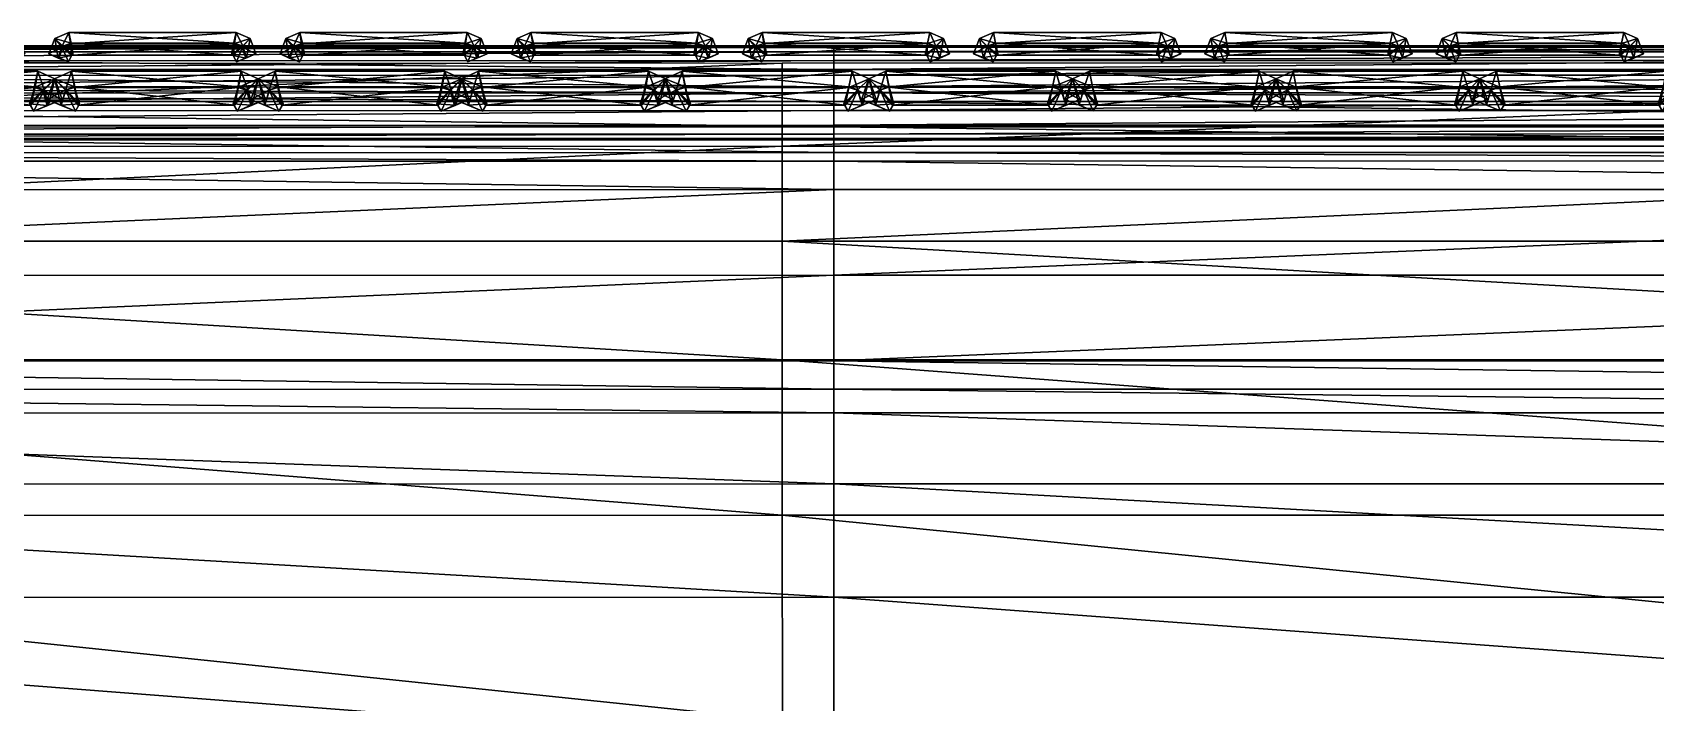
# Model space of a CAD drawing. Header units: centimetres. Extents: x -29.3 to 29.3, y -28.9 to 28.9.
# Drawn here: x -8.76 to -5.881, y 27.666 to 28.855 of the extents above; entities that cross this region are included whole.
import ezdxf

# ---------------------------------------------------------------- set-up
doc = ezdxf.new("R2010")
doc.units = ezdxf.units.CM
doc.layers.get('0').update_dxf_attribs({"true_color": 0xb1581b})

msp = doc.modelspace()

# ---------------------------------------------------------------- meshes
at = {"color": 164, "true_color": 0x1c1cb1}
mesh = msp.add_polyface(dxfattribs=at)
corners = [(-8.7077, 28.8292, 17.7646), (-8.7144, 28.8089, 17.7621), (-8.6964, 28.8023, 17.7445), (-8.6906, 28.8136, 17.745), (-8.7206, 28.8438, 17.7446), (-8.7309, 28.8165, 17.7435), (-8.7061, 28.8303, 17.7249), (-8.7129, 28.8099, 17.7258), (-8.6928, 28.8346, 17.7654), (-8.6958, 28.8545, 17.7458), (-8.6912, 28.8357, 17.7255), (-8.6877, 28.8141, 17.7451), (-9.1064, 28.8023, 17.7287), (-9.1006, 28.8135, 17.7292), (-9.1177, 28.8292, 17.7489), (-9.1028, 28.8346, 17.7497), (-9.0977, 28.8141, 17.7294), (-9.1058, 28.8544, 17.7301), (-9.1161, 28.8302, 17.7092), (-9.1012, 28.8356, 17.7098), (-8.8134, 28.8346, 17.7608), (-8.8168, 28.8141, 17.7402), (-8.8088, 28.8544, 17.7415), (-8.8118, 28.8357, 17.7209), (-8.7985, 28.8292, 17.7611), (-8.8139, 28.8136, 17.7402), (-8.784, 28.8438, 17.7422), (-8.7969, 28.8302, 17.7214), (-8.7916, 28.8089, 17.7592), (-8.8081, 28.8023, 17.7402), (-8.7737, 28.8165, 17.7419), (-8.7901, 28.8098, 17.7229)]
mesh.append_faces([[corners[k] for k in face] for face in [(30, 28, 29), (31, 30, 29)]], dxfattribs={"color": 164})
mesh.append_faces([[corners[k] for k in face] for face in [(0, 1, 2), (2, 3, 0), (4, 5, 1), (1, 0, 4), (6, 7, 5), (5, 4, 6), (3, 2, 7), (7, 6, 3), (8, 0, 3), (9, 4, 0), (0, 8, 9), (10, 6, 4), (4, 9, 10), (6, 10, 11), (5, 7, 2), (2, 1, 5), (12, 13, 14), (15, 14, 13), (13, 16, 15), (14, 15, 17), (16, 13, 18), (18, 19, 16), (20, 15, 16), (16, 21, 20), (22, 17, 15), (15, 20, 22), (23, 19, 17), (17, 22, 23), (21, 16, 19), (19, 23, 21), (24, 20, 21), (21, 25, 24), (26, 22, 20), (20, 24, 26), (27, 23, 22), (22, 26, 27), (25, 21, 23), (23, 27, 25), (28, 24, 25), (25, 29, 28), (30, 26, 24), (24, 28, 30), (31, 27, 26), (26, 30, 31), (29, 25, 27), (27, 31, 29)]], dxfattribs={"vtx2": -1, "color": 164})
mesh = msp.add_polyface(dxfattribs=at)
corners = [(-8.2976, 28.8293, 17.7803), (-8.3044, 28.809, 17.7779), (-8.2864, 28.8024, 17.7602), (-8.2806, 28.8136, 17.7607), (-8.3105, 28.8438, 17.7603), (-8.3208, 28.8165, 17.7592), (-8.296, 28.8303, 17.7407), (-8.3029, 28.8099, 17.7416), (-8.2827, 28.8347, 17.7811), (-8.2777, 28.8142, 17.7608), (-8.2858, 28.8545, 17.7615), (-8.2811, 28.8357, 17.7413), (-7.9887, 28.8545, 17.7729), (-7.9917, 28.8357, 17.7524), (-7.9968, 28.8142, 17.7716), (-8.6906, 28.8136, 17.745), (-8.6877, 28.8141, 17.7451), (-8.6928, 28.8346, 17.7654), (-8.7061, 28.8303, 17.7249), (-8.4034, 28.8347, 17.7765), (-8.4068, 28.8142, 17.7559), (-8.3988, 28.8545, 17.7572), (-8.6958, 28.8545, 17.7458), (-8.4018, 28.8357, 17.7366), (-8.6912, 28.8357, 17.7255), (-8.3885, 28.8293, 17.7769), (-8.4039, 28.8136, 17.756), (-8.374, 28.8438, 17.7579), (-8.3869, 28.8303, 17.7372), (-8.3816, 28.809, 17.7749), (-8.398, 28.8024, 17.7559), (-8.3637, 28.8165, 17.7576), (-8.3801, 28.8099, 17.7386)]
mesh.append_faces([[corners[k] for k in face] for face in [(31, 29, 30), (32, 31, 30)]], dxfattribs={"color": 164})
mesh.append_faces([[corners[k] for k in face] for face in [(0, 1, 2), (2, 3, 0), (4, 5, 1), (1, 0, 4), (6, 7, 5), (5, 4, 6), (3, 2, 7), (7, 6, 3), (8, 0, 3), (3, 9, 8), (10, 4, 0), (0, 8, 10), (11, 6, 4), (4, 10, 11), (9, 3, 6), (6, 11, 9), (12, 10, 8), (13, 11, 10), (14, 9, 11), (5, 7, 2), (2, 1, 5), (15, 16, 17), (16, 15, 18), (19, 17, 16), (16, 20, 19), (21, 22, 17), (17, 19, 21), (23, 24, 22), (22, 21, 23), (20, 16, 24), (24, 23, 20), (25, 19, 20), (20, 26, 25), (27, 21, 19), (19, 25, 27), (28, 23, 21), (21, 27, 28), (26, 20, 23), (23, 28, 26), (29, 25, 26), (26, 30, 29), (31, 27, 25), (25, 29, 31), (32, 28, 27), (27, 31, 32), (30, 26, 28), (28, 32, 30)]], dxfattribs={"vtx2": -1, "color": 164})
mesh = msp.add_polyface(dxfattribs=at)
corners = [(-7.8876, 28.8293, 17.7961), (-7.8943, 28.809, 17.7936), (-7.8764, 28.8024, 17.7759), (-7.8705, 28.8136, 17.7765), (-7.9005, 28.8438, 17.7761), (-7.9108, 28.8166, 17.775), (-7.886, 28.8303, 17.7564), (-7.8929, 28.8099, 17.7573), (-7.8727, 28.8347, 17.7969), (-7.8677, 28.8142, 17.7766), (-7.8758, 28.8545, 17.7773), (-7.8711, 28.8358, 17.757), (-7.5833, 28.8348, 17.808), (-7.5867, 28.8143, 17.7874), (-7.5787, 28.8546, 17.7887), (-7.5817, 28.8358, 17.7681), (-7.9933, 28.8347, 17.7923), (-8.2827, 28.8347, 17.7811), (-8.2777, 28.8142, 17.7608), (-7.9968, 28.8142, 17.7716), (-7.9887, 28.8545, 17.7729), (-8.2858, 28.8545, 17.7615), (-7.9917, 28.8357, 17.7524), (-8.2811, 28.8357, 17.7413), (-7.9784, 28.8293, 17.7926), (-7.9939, 28.8136, 17.7717), (-7.964, 28.8438, 17.7736), (-7.9768, 28.8303, 17.7529), (-7.9715, 28.809, 17.7906), (-7.988, 28.8024, 17.7717), (-7.9536, 28.8166, 17.7733), (-7.9701, 28.8099, 17.7544)]
mesh.append_faces([[corners[k] for k in face] for face in [(30, 28, 29), (31, 30, 29)]], dxfattribs={"color": 164})
mesh.append_faces([[corners[k] for k in face] for face in [(0, 1, 2), (2, 3, 0), (4, 5, 1), (1, 0, 4), (6, 7, 5), (5, 4, 6), (3, 2, 7), (7, 6, 3), (8, 0, 3), (3, 9, 8), (10, 4, 0), (0, 8, 10), (11, 6, 4), (4, 10, 11), (9, 3, 6), (6, 11, 9), (12, 8, 9), (9, 13, 12), (14, 10, 8), (8, 12, 14), (15, 11, 10), (10, 14, 15), (13, 9, 11), (11, 15, 13), (5, 7, 2), (2, 1, 5), (16, 17, 18), (18, 19, 16), (17, 16, 20), (21, 20, 22), (23, 22, 19), (24, 16, 19), (19, 25, 24), (26, 20, 16), (16, 24, 26), (27, 22, 20), (20, 26, 27), (25, 19, 22), (22, 27, 25), (28, 24, 25), (25, 29, 28), (30, 26, 24), (24, 28, 30), (31, 27, 26), (26, 30, 31), (29, 25, 27), (27, 31, 29)]], dxfattribs={"vtx2": -1, "color": 164})
mesh = msp.add_polyface(dxfattribs=at)
corners = [(-7.4776, 28.8294, 17.8118), (-7.4843, 28.809, 17.8093), (-7.4663, 28.8025, 17.7917), (-7.4605, 28.8137, 17.7922), (-7.4905, 28.8439, 17.7918), (-7.5008, 28.8166, 17.7907), (-7.476, 28.8304, 17.7721), (-7.4828, 28.81, 17.7731), (-7.4625, 28.8348, 17.8126), (-7.4576, 28.8143, 17.7924), (-7.4657, 28.8546, 17.7931), (-7.4613, 28.8358, 17.7727), (-7.1723, 28.8348, 17.8139), (-7.1765, 28.8143, 17.7934), (-7.1685, 28.8546, 17.7944), (-7.1723, 28.8358, 17.774), (-7.1574, 28.8294, 17.8136), (-7.1737, 28.8137, 17.7934), (-7.1574, 28.8304, 17.7739), (-7.1678, 28.8025, 17.7931), (-7.5684, 28.8293, 17.8083), (-7.5833, 28.8348, 17.808), (-7.5867, 28.8143, 17.7874), (-7.5839, 28.8137, 17.7875), (-7.5539, 28.8439, 17.7894), (-7.5787, 28.8546, 17.7887), (-7.5668, 28.8304, 17.7686), (-7.5817, 28.8358, 17.7681), (-7.5615, 28.809, 17.8064), (-7.578, 28.8025, 17.7874), (-7.5436, 28.8166, 17.7891), (-7.5601, 28.81, 17.7701)]
mesh.append_faces([[corners[k] for k in face] for face in [(30, 28, 29), (31, 30, 29)]], dxfattribs={"color": 164})
mesh.append_faces([[corners[k] for k in face] for face in [(0, 1, 2), (2, 3, 0), (4, 5, 1), (1, 0, 4), (6, 7, 5), (5, 4, 6), (3, 2, 7), (7, 6, 3), (8, 0, 3), (3, 9, 8), (10, 4, 0), (0, 8, 10), (11, 6, 4), (4, 10, 11), (9, 3, 6), (6, 11, 9), (12, 8, 9), (9, 13, 12), (14, 10, 8), (8, 12, 14), (15, 11, 10), (10, 14, 15), (13, 9, 11), (11, 15, 13), (16, 12, 13), (13, 17, 16), (17, 13, 15), (15, 18, 17), (19, 17, 18), (5, 7, 2), (2, 1, 5), (20, 21, 22), (22, 23, 20), (24, 25, 21), (21, 20, 24), (26, 27, 25), (25, 24, 26), (23, 22, 27), (27, 26, 23), (28, 20, 23), (23, 29, 28), (30, 24, 20), (20, 28, 30), (31, 26, 24), (24, 30, 31), (29, 23, 26), (26, 31, 29)]], dxfattribs={"vtx2": -1, "color": 164})
mesh = msp.add_polyface(dxfattribs=at)
corners = [(-7.0665, 28.8294, 17.8137), (-7.0733, 28.809, 17.8115), (-7.0561, 28.8025, 17.7931), (-7.0502, 28.8137, 17.7934), (-7.0802, 28.8439, 17.7942), (-7.0905, 28.8166, 17.7935), (-7.0665, 28.8304, 17.7739), (-7.0733, 28.81, 17.7751), (-7.0516, 28.8348, 17.8139), (-7.0473, 28.8143, 17.7934), (-7.0554, 28.8546, 17.7944), (-7.0516, 28.8358, 17.774), (-6.762, 28.8348, 17.8139), (-6.7662, 28.8143, 17.7934), (-6.7581, 28.8546, 17.7944), (-6.762, 28.8358, 17.774), (-6.747, 28.8294, 17.8137), (-6.7633, 28.8137, 17.7934), (-6.7334, 28.8439, 17.7942), (-6.747, 28.8304, 17.774), (-6.7402, 28.809, 17.8115), (-6.7575, 28.8025, 17.7931), (-7.1437, 28.8439, 17.7941), (-7.1685, 28.8546, 17.7944), (-7.1723, 28.8348, 17.8139), (-7.1574, 28.8294, 17.8136), (-7.1574, 28.8304, 17.7739), (-7.1723, 28.8358, 17.774), (-7.1506, 28.809, 17.8114), (-7.1737, 28.8137, 17.7934), (-7.1678, 28.8025, 17.7931), (-7.1334, 28.8166, 17.7935), (-7.1506, 28.81, 17.7751)]
mesh.append_faces([[corners[k] for k in face] for face in [(31, 28, 30), (32, 31, 30)]], dxfattribs={"color": 164})
mesh.append_faces([[corners[k] for k in face] for face in [(0, 1, 2), (2, 3, 0), (4, 5, 1), (1, 0, 4), (6, 7, 5), (5, 4, 6), (3, 2, 7), (7, 6, 3), (8, 0, 3), (3, 9, 8), (10, 4, 0), (0, 8, 10), (11, 6, 4), (4, 10, 11), (9, 3, 6), (6, 11, 9), (12, 8, 9), (9, 13, 12), (14, 10, 8), (8, 12, 14), (15, 11, 10), (10, 14, 15), (13, 9, 11), (11, 15, 13), (16, 12, 13), (13, 17, 16), (18, 14, 12), (19, 15, 14), (17, 13, 15), (15, 19, 17), (20, 16, 17), (17, 21, 20), (21, 17, 19), (5, 7, 2), (2, 1, 5), (22, 23, 24), (24, 25, 22), (26, 27, 23), (23, 22, 26), (28, 25, 29), (29, 30, 28), (31, 22, 25), (25, 28, 31), (32, 26, 22), (22, 31, 32), (26, 32, 30)]], dxfattribs={"vtx2": -1, "color": 164})
mesh = msp.add_polyface(dxfattribs=at)
corners = [(-6.6562, 28.8294, 17.8137), (-6.663, 28.8091, 17.8115), (-6.6457, 28.8024, 17.7931), (-6.6399, 28.8137, 17.7934), (-6.6698, 28.8439, 17.7942), (-6.6802, 28.8166, 17.7935), (-6.6562, 28.8304, 17.774), (-6.663, 28.81, 17.7752), (-6.6412, 28.8348, 17.8139), (-6.637, 28.8143, 17.7934), (-6.6451, 28.8546, 17.7945), (-6.6412, 28.8358, 17.774), (-6.3516, 28.8348, 17.814), (-6.3559, 28.8143, 17.7935), (-6.3478, 28.8546, 17.7945), (-6.3516, 28.8358, 17.774), (-6.3367, 28.8294, 17.8137), (-6.353, 28.8137, 17.7935), (-6.323, 28.8439, 17.7942), (-6.3367, 28.8304, 17.774), (-6.3299, 28.8091, 17.8115), (-6.3471, 28.8025, 17.7932), (-6.3299, 28.81, 17.7752), (-6.3127, 28.8166, 17.7935), (-6.762, 28.8348, 17.8139), (-6.747, 28.8294, 17.8137), (-6.7334, 28.8439, 17.7942), (-6.7581, 28.8546, 17.7944), (-6.747, 28.8304, 17.774), (-6.723, 28.8166, 17.7935), (-6.7402, 28.809, 17.8115), (-6.7402, 28.81, 17.7752), (-6.7575, 28.8025, 17.7931)]
mesh.append_faces([[corners[k] for k in face] for face in [(23, 20, 21), (22, 23, 21), (29, 30, 32), (31, 29, 32)]], dxfattribs={"color": 164})
mesh.append_faces([[corners[k] for k in face] for face in [(0, 1, 2), (2, 3, 0), (4, 5, 1), (1, 0, 4), (6, 7, 5), (5, 4, 6), (3, 2, 7), (7, 6, 3), (8, 0, 3), (3, 9, 8), (10, 4, 0), (0, 8, 10), (11, 6, 4), (4, 10, 11), (9, 3, 6), (6, 11, 9), (12, 8, 9), (9, 13, 12), (14, 10, 8), (8, 12, 14), (15, 11, 10), (10, 14, 15), (13, 9, 11), (11, 15, 13), (16, 12, 13), (13, 17, 16), (18, 14, 12), (12, 16, 18), (19, 15, 14), (14, 18, 19), (17, 13, 15), (15, 19, 17), (20, 16, 17), (17, 21, 20), (21, 17, 19), (19, 22, 21), (5, 7, 2), (2, 1, 5), (24, 25, 26), (27, 26, 28), (29, 26, 25), (25, 30, 29), (31, 28, 26), (26, 29, 31), (28, 31, 32)]], dxfattribs={"vtx2": -1, "color": 164})
mesh = msp.add_polyface(dxfattribs=at)
corners = [(-6.2458, 28.8294, 17.8137), (-6.2526, 28.8091, 17.8115), (-6.2354, 28.8025, 17.7932), (-6.2295, 28.8137, 17.7935), (-6.2595, 28.8439, 17.7942), (-6.2698, 28.8166, 17.7935), (-6.2458, 28.8304, 17.774), (-6.2526, 28.81, 17.7752), (-6.2309, 28.8348, 17.814), (-6.2266, 28.8143, 17.7935), (-6.2347, 28.8546, 17.7945), (-6.2309, 28.8358, 17.7741), (-5.9413, 28.8348, 17.814), (-5.9455, 28.8143, 17.7935), (-5.9374, 28.8546, 17.7945), (-5.9413, 28.8358, 17.7741), (-5.9264, 28.8294, 17.8138), (-5.9426, 28.8137, 17.7935), (-5.9127, 28.8439, 17.7943), (-5.9264, 28.8304, 17.774), (-5.9195, 28.8091, 17.8116), (-5.9368, 28.8025, 17.7932), (-5.9024, 28.8166, 17.7936), (-5.9195, 28.81, 17.7752), (-6.3127, 28.8166, 17.7935), (-6.323, 28.8439, 17.7942), (-6.3367, 28.8294, 17.8137), (-6.3299, 28.8091, 17.8115), (-6.3299, 28.81, 17.7752), (-6.3367, 28.8304, 17.774)]
mesh.append_faces([[corners[k] for k in face] for face in [(22, 20, 21), (23, 22, 21)]], dxfattribs={"color": 164})
mesh.append_faces([[corners[k] for k in face] for face in [(0, 1, 2), (2, 3, 0), (4, 5, 1), (1, 0, 4), (6, 7, 5), (5, 4, 6), (3, 2, 7), (7, 6, 3), (8, 0, 3), (3, 9, 8), (10, 4, 0), (0, 8, 10), (11, 6, 4), (4, 10, 11), (9, 3, 6), (6, 11, 9), (12, 8, 9), (9, 13, 12), (14, 10, 8), (8, 12, 14), (15, 11, 10), (10, 14, 15), (13, 9, 11), (11, 15, 13), (16, 12, 13), (13, 17, 16), (18, 14, 12), (12, 16, 18), (19, 15, 14), (14, 18, 19), (17, 13, 15), (15, 19, 17), (20, 16, 17), (17, 21, 20), (22, 18, 16), (16, 20, 22), (23, 19, 18), (18, 22, 23), (21, 17, 19), (19, 23, 21), (5, 7, 2), (2, 1, 5), (24, 25, 26), (26, 27, 24), (28, 29, 25), (25, 24, 28)]], dxfattribs={"vtx2": -1, "color": 164})
at = {"color": 34, "true_color": 0xb1581b}
mesh = msp.add_polyface(dxfattribs=at)
corners = [(-13.9571, 28.8299, 16.7685), (-10.7787, 28.8306, 16.8278), (-10.7787, 28.8306, 15.9082), (-7.3384, 28.8308, 15.9569), (-7.3384, 28.8308, 14.6391), (-10.7787, 28.8306, 14.6262), (-13.9571, 28.8299, 15.8732), (-7.3384, 28.8308, 11.2518), (-10.7787, 28.8306, 11.2518), (-10.7787, 28.8306, 13.02), (-13.9571, 28.8299, 13.0187), (-13.9571, 28.8299, 14.6158), (-7.3384, 28.8308, 13.0206), (-13.957, 28.7778, 17.8188), (-10.7786, 28.7785, 17.8868), (-10.7786, 28.8045, 17.8783), (-13.957, 28.7465, 17.8216), (-10.7786, 28.7472, 17.8897), (-13.957, 28.6892, 17.8103), (-10.7786, 28.6899, 17.8783), (-10.7786, 28.7159, 17.8868), (-13.957, 28.7153, 17.8188), (-7.3384, 28.8308, 16.9122), (-10.7787, 28.8306, 17.3467), (-13.9571, 28.8299, 17.2791), (-13.9571, 28.8299, 17.5313), (-10.7787, 28.8306, 17.5991), (-7.3384, 28.8308, 17.4431), (-13.957, 28.8039, 17.8103), (-10.7787, 28.8201, 17.8641), (-13.957, 28.8195, 17.796), (-10.7787, 28.8279, 17.8421), (-13.9569, 28.6632, 17.7335), (-10.7786, 28.6638, 17.8015), (-10.7786, 28.6638, 17.8243), (-13.9569, 28.6632, 17.7562), (-10.7786, 28.6664, 17.8456), (-13.9569, 28.6736, 17.796), (-10.7786, 28.6742, 17.8641), (-13.9569, 28.6658, 17.7776), (-10.7787, 28.8306, 17.8102), (-10.7787, 28.8306, 17.769), (-13.9571, 28.8299, 17.7011), (-13.9571, 28.8299, 17.7422), (-7.3384, 28.8282, 17.9386), (-7.3384, 28.8308, 17.9067), (-13.957, 28.8195, 7.7797), (-10.7787, 28.8201, 7.7846), (-10.7786, 28.7889, 6.2245), (-13.957, 28.7882, 6.1981), (-10.7786, 28.7576, 5.0649), (-10.7787, 28.8306, 9.4835), (-7.3384, 28.8308, 9.4829), (-13.9571, 28.8299, 9.4848), (-13.957, 28.7314, 4.3876), (-10.7786, 28.7321, 4.443), (-10.7786, 28.6867, 4.4014), (-13.957, 28.6861, 4.346), (-10.7786, 28.6414, 4.443), (-13.9568, 28.2715, 4.6784), (-10.7786, 28.2722, 4.7338), (-10.7786, 28.2216, 4.7338), (-13.9568, 28.2209, 4.6784), (-10.7786, 28.1796, 4.7338), (-13.9568, 28.1789, 4.6784), (-10.7786, 28.0537, 4.7338), (-13.9567, 28.053, 4.6784), (-10.7785, 27.8527, 4.7338), (-13.9566, 27.852, 4.6784), (-10.7785, 27.5855, 4.7338), (-13.9565, 27.5849, 4.6784), (-10.6489, 27.0323, 4.7338), (-7.43, 28.6529, 18.1769), (-10.9162, 28.6526, 18.1266), (-10.9163, 28.4843, 18.3943), (-7.4299, 28.8, 17.9443), (-10.916, 28.7998, 17.8478), (-14.1279, 28.652, 18.0888), (-10.916, 27.9983, 18.8734), (-10.9162, 28.2739, 18.6399), (-14.1278, 28.2733, 18.6286), (-7.4299, 27.9985, 18.8805), (-7.43, 28.2741, 18.6456), (-10.9157, 27.6346, 19.1047), (-14.1274, 27.9979, 18.8592), (-10.9154, 27.1559, 19.3339), (-14.1268, 27.6343, 19.0873), (-7.4298, 27.6347, 19.1134), (-10.7786, 28.4239, 4.7338), (-10.7786, 28.5757, 4.6922), (-13.9569, 28.4233, 4.6784), (-13.957, 28.757, 5.0168), (-10.7786, 28.7472, 4.5676), (-13.957, 28.7465, 4.5122), (-13.957, 28.6256, 4.5122), (-10.7786, 28.6263, 4.5676), (-13.957, 28.6408, 4.3876), (-10.7787, 28.8306, 17.7193), (-13.9571, 28.8299, 17.6514), (-7.3384, 28.8308, 17.8655), (-7.3384, 28.8308, 17.8158)]
mesh.append_faces([[corners[k] for k in face] for face in [(0, 1, 2), (3, 2, 1), (4, 5, 2), (6, 2, 5), (7, 8, 9), (10, 9, 8), (11, 5, 9), (12, 9, 5), (13, 14, 15), (16, 17, 14), (18, 19, 20), (21, 20, 17), (22, 1, 23), (24, 23, 1), (25, 26, 23), (27, 23, 26), (28, 15, 29), (30, 29, 31), (32, 33, 34), (35, 34, 36), (37, 38, 19), (39, 36, 38), (40, 41, 42), (31, 40, 43), (40, 31, 44), (41, 40, 45), (46, 47, 48), (49, 48, 50), (51, 8, 7), (47, 51, 52), (51, 47, 46), (8, 51, 53), (54, 55, 56), (57, 56, 58), (59, 60, 61), (62, 61, 63), (64, 63, 65), (66, 65, 67), (68, 67, 69), (70, 69, 71), (72, 73, 74), (75, 76, 73), (77, 73, 76), (78, 79, 80), (79, 78, 81), (74, 79, 82), (83, 78, 84), (85, 83, 86), (78, 83, 87), (88, 60, 59), (89, 88, 90), (91, 50, 92), (93, 92, 55), (94, 95, 89), (96, 58, 95), (97, 26, 25), (41, 97, 98), (97, 41, 99), (26, 97, 100)]], dxfattribs={"vtx2": -1, "color": 34})
mesh = msp.add_polyface(dxfattribs=at)
corners = [(-10.7787, 28.8306, 16.8278), (-7.3384, 28.8308, 16.9122), (-7.3384, 28.8308, 15.9569), (-10.7787, 28.8306, 15.9082), (-7.3384, 28.8308, 14.6391), (-10.7787, 28.8306, 13.02), (-7.3384, 28.8308, 13.0206), (-7.3384, 28.8308, 11.2518), (-10.7787, 28.8306, 14.6262), (-10.7786, 28.7785, 17.8868), (-7.3383, 28.7787, 17.9834), (-7.3383, 28.8048, 17.9748), (-10.7786, 28.8045, 17.8783), (-10.7786, 28.7472, 17.8897), (-7.3383, 28.7474, 17.9862), (-7.3383, 28.7162, 17.9834), (-10.7786, 28.7159, 17.8868), (-10.7786, 28.6899, 17.8783), (-7.3383, 28.6901, 17.9748), (-10.7787, 28.8306, 17.3467), (-7.3384, 28.8308, 17.4431), (-10.7787, 28.8306, 17.5991), (-7.3384, 28.8308, 17.6956), (-7.3384, 28.8204, 17.9606), (-10.7787, 28.8201, 17.8641), (-7.3384, 28.8282, 17.9386), (-10.7787, 28.8279, 17.8421), (-7.3383, 28.6641, 17.9208), (-10.7786, 28.6638, 17.8243), (-10.7786, 28.6638, 17.8015), (-7.3383, 28.6667, 17.9421), (-10.7786, 28.6664, 17.8456), (-10.7786, 28.6742, 17.8641), (-7.3383, 28.6745, 17.9606), (-7.3384, 28.8308, 17.9067), (-10.7787, 28.8306, 17.8102), (-7.3384, 28.8308, 17.8655), (-10.7787, 28.8306, 17.769), (-7.3383, 28.7891, 6.2494), (-10.7786, 28.7889, 6.2245), (-10.7787, 28.8201, 7.7846), (-7.3384, 28.8204, 7.7901), (-7.3383, 28.7579, 5.1093), (-10.7786, 28.7576, 5.0649), (-7.3384, 28.8308, 9.4829), (-10.7787, 28.8306, 9.4835), (-7.3383, 28.687, 4.4524), (-10.7786, 28.6867, 4.4014), (-10.7786, 28.7321, 4.443), (-7.3383, 28.7323, 4.4939), (-7.3383, 28.6417, 4.4939), (-10.7786, 28.6414, 4.443), (-7.3383, 28.2218, 4.7847), (-10.7786, 28.2216, 4.7338), (-10.7786, 28.2722, 4.7338), (-7.3383, 28.1798, 4.7847), (-10.7786, 28.1796, 4.7338), (-7.3383, 28.0539, 4.7847), (-10.7786, 28.0537, 4.7338), (-7.3383, 27.8529, 4.7847), (-10.7785, 27.8527, 4.7338), (-7.3383, 27.5858, 4.7847), (-10.7785, 27.5855, 4.7338), (-10.9163, 28.4843, 18.3943), (-7.43, 28.4846, 18.4104), (-7.43, 28.6529, 18.1769), (-10.9162, 28.6526, 18.1266), (-7.4299, 28.8, 17.9443), (-7.4299, 27.9985, 18.8805), (-7.43, 28.2741, 18.6456), (-10.9162, 28.2739, 18.6399), (-7.4297, 27.156, 19.3443), (-7.4298, 27.6347, 19.1134), (-10.9157, 27.6346, 19.1047), (-10.916, 27.9983, 18.8734), (-10.7786, 28.4239, 4.7338), (-10.7786, 28.5757, 4.6922), (-7.3383, 28.576, 4.7432), (-7.3383, 28.4242, 4.7847), (-7.3383, 28.7474, 4.6185), (-10.7786, 28.7472, 4.5676), (-10.7786, 28.6263, 4.5676), (-7.3383, 28.6265, 4.6185), (-7.3384, 28.8308, 17.8158), (-10.7787, 28.8306, 17.7193)]
mesh.append_faces([[corners[k] for k in face] for face in [(0, 1, 2), (3, 2, 4), (5, 6, 7), (8, 4, 6), (9, 10, 11), (11, 12, 9), (10, 9, 13), (13, 14, 10), (15, 16, 17), (17, 18, 15), (16, 15, 14), (14, 13, 16), (19, 20, 1), (21, 22, 20), (23, 24, 12), (12, 11, 23), (24, 23, 25), (25, 26, 24), (27, 28, 29), (30, 31, 28), (32, 33, 18), (18, 17, 32), (33, 32, 31), (31, 30, 33), (25, 34, 35), (34, 36, 37), (38, 39, 40), (40, 41, 38), (39, 38, 42), (42, 43, 39), (7, 44, 45), (44, 41, 40), (46, 47, 48), (48, 49, 46), (47, 46, 50), (50, 51, 47), (52, 53, 54), (55, 56, 53), (57, 58, 56), (59, 60, 58), (61, 62, 60), (63, 64, 65), (66, 65, 67), (68, 69, 70), (69, 64, 63), (71, 72, 73), (72, 68, 74), (75, 76, 77), (54, 75, 78), (79, 80, 43), (43, 42, 79), (80, 79, 49), (49, 48, 80), (81, 82, 77), (77, 76, 81), (82, 81, 51), (51, 50, 82), (36, 83, 84), (83, 22, 21)]], dxfattribs={"vtx2": -1, "color": 34})
mesh = msp.add_polyface(dxfattribs=at)
corners = [(-3.715, 28.8309, 15.9733), (-7.3384, 28.8308, 15.9569), (-7.3384, 28.8308, 16.9122), (-3.715, 28.8309, 16.9405), (-3.715, 28.8309, 14.6435), (-7.3384, 28.8308, 14.6391), (-3.715, 28.8309, 11.2518), (-7.3384, 28.8308, 11.2518), (-7.3384, 28.8308, 13.0206), (-3.715, 28.8309, 13.0209), (-3.715, 28.8049, 18.0072), (-7.3383, 28.8048, 17.9748), (-7.3383, 28.7787, 17.9834), (-3.7149, 28.7788, 18.0158), (-7.3383, 28.7474, 17.9862), (-3.7149, 28.7163, 18.0158), (-7.3383, 28.7162, 17.9834), (-7.3383, 28.6901, 17.9748), (-3.7149, 28.7475, 18.0186), (-7.3384, 28.8308, 17.4431), (-3.715, 28.8309, 17.4754), (-7.3384, 28.8308, 17.6956), (-3.715, 28.8205, 17.993), (-7.3384, 28.8204, 17.9606), (-3.715, 28.8283, 17.971), (-7.3384, 28.8282, 17.9386), (-10.7786, 28.6638, 17.8015), (-7.3383, 28.6641, 17.8981), (-7.3383, 28.6641, 17.9208), (-10.7786, 28.6638, 17.8243), (-7.3383, 28.6667, 17.9421), (-3.7149, 28.6642, 17.9532), (-3.7149, 28.6668, 17.9745), (-3.7149, 28.6902, 18.0072), (-7.3383, 28.6745, 17.9606), (-3.7149, 28.6746, 17.993), (-7.3384, 28.8308, 17.8655), (-7.3384, 28.8308, 17.9067), (-3.715, 28.8309, 17.9391), (-7.3383, 28.7579, 5.1093), (-7.3383, 28.7891, 6.2494), (-3.715, 28.7892, 6.251), (-7.3384, 28.8204, 7.7901), (-3.715, 28.8205, 7.7902), (-7.3384, 28.8308, 9.4829), (-3.715, 28.8309, 9.4827), (-3.715, 28.6871, 4.4561), (-7.3383, 28.687, 4.4524), (-7.3383, 28.7323, 4.4939), (-3.715, 28.6418, 4.4976), (-7.3383, 28.6417, 4.4939), (-10.7786, 28.2722, 4.7338), (-7.3383, 28.2724, 4.7847), (-7.3383, 28.2218, 4.7847), (-10.7786, 28.2216, 4.7338), (-7.3383, 28.1798, 4.7847), (-3.7149, 28.2219, 4.7884), (-3.7149, 28.18, 4.7884), (-10.7786, 28.1796, 4.7338), (-7.3383, 28.0539, 4.7847), (-10.7786, 28.0537, 4.7338), (-7.3383, 27.8529, 4.7847), (-3.7149, 28.054, 4.7884), (-3.7149, 27.853, 4.7884), (-10.7785, 27.8527, 4.7338), (-7.3383, 27.5858, 4.7847), (-10.7785, 27.5855, 4.7338), (-7.25, 27.0325, 4.7841), (-3.7149, 27.5859, 4.7884), (-3.7607, 28.653, 18.1937), (-7.43, 28.6529, 18.1769), (-7.43, 28.4846, 18.4104), (-3.7608, 28.4847, 18.4158), (-3.7607, 28.8001, 17.9764), (-7.4299, 28.8, 17.9443), (-3.7607, 27.6347, 19.1163), (-3.7607, 27.9986, 18.8829), (-7.4299, 27.9985, 18.8805), (-7.4298, 27.6347, 19.1134), (-3.7607, 27.156, 19.3478), (-3.7607, 28.2742, 18.6474), (-7.43, 28.2741, 18.6456), (-7.3383, 28.576, 4.7432), (-7.3383, 28.4242, 4.7847), (-10.7786, 28.4239, 4.7338), (-3.7149, 28.4243, 4.7884), (-3.7149, 28.5761, 4.7469), (-3.715, 28.7476, 4.6222), (-7.3383, 28.7474, 4.6185), (-3.715, 28.7324, 4.4976), (-7.3383, 28.6265, 4.6185), (-3.715, 28.6267, 4.6222), (-7.3384, 28.8308, 17.8158), (-3.715, 28.8309, 17.8482), (-3.715, 28.8309, 17.8979)]
mesh.append_faces([[corners[k] for k in face] for face in [(0, 1, 2), (2, 3, 0), (4, 5, 1), (6, 7, 8), (9, 8, 5), (10, 11, 12), (13, 12, 14), (15, 16, 17), (18, 14, 16), (3, 2, 19), (20, 19, 21), (22, 23, 11), (24, 25, 23), (26, 27, 28), (29, 28, 30), (31, 28, 27), (32, 30, 28), (33, 17, 34), (35, 34, 30), (36, 37, 38), (37, 25, 24), (39, 40, 41), (40, 42, 43), (42, 44, 45), (44, 7, 6), (46, 47, 48), (49, 50, 47), (51, 52, 53), (54, 53, 55), (56, 53, 52), (57, 55, 53), (58, 55, 59), (60, 59, 61), (62, 59, 55), (63, 61, 59), (64, 61, 65), (66, 65, 67), (68, 65, 61), (69, 70, 71), (71, 72, 69), (70, 69, 73), (73, 74, 70), (75, 76, 77), (77, 78, 75), (79, 75, 78), (80, 72, 71), (71, 81, 80), (76, 80, 81), (81, 77, 76), (82, 83, 84), (83, 52, 51), (52, 83, 85), (83, 82, 86), (87, 88, 39), (89, 48, 88), (86, 82, 90), (91, 90, 50), (21, 92, 93), (92, 36, 94)]], dxfattribs={"vtx2": -1, "color": 34})
mesh = msp.add_polyface(dxfattribs=at)
corners = [(0, 28.8309, 15.9734), (-3.715, 28.8309, 15.9733), (-3.715, 28.8309, 16.9405), (0, 28.8309, 14.6436), (-3.715, 28.8309, 14.6435), (-7.3384, 28.8308, 15.9569), (0, 28.8309, 11.2518), (-3.715, 28.8309, 11.2518), (-3.715, 28.8309, 13.0209), (-7.3384, 28.8308, 13.0206), (-7.3384, 28.8308, 14.6391), (0, 28.8309, 13.0209), (-7.3383, 28.7787, 17.9834), (-3.7149, 28.7788, 18.0158), (-3.715, 28.8049, 18.0072), (-7.3383, 28.7474, 17.9862), (-3.7149, 28.7475, 18.0186), (-7.3383, 28.6901, 17.9748), (-3.7149, 28.6902, 18.0072), (-3.7149, 28.7163, 18.0158), (-7.3383, 28.7162, 17.9834), (0, 28.8309, 16.9407), (-3.715, 28.8309, 17.4754), (-7.3384, 28.8308, 17.4431), (-7.3384, 28.8308, 17.6956), (-3.715, 28.8309, 17.728), (0, 28.8309, 17.4756), (-7.3383, 28.8048, 17.9748), (-3.715, 28.8205, 17.993), (-7.3384, 28.8204, 17.9606), (-3.715, 28.8283, 17.971), (-7.3383, 28.6641, 17.8981), (-3.7149, 28.6642, 17.9305), (-3.7149, 28.6642, 17.9532), (-7.3383, 28.6641, 17.9208), (-3.7149, 28.6668, 17.9745), (-7.3383, 28.6745, 17.9606), (-3.7149, 28.6746, 17.993), (-7.3383, 28.6667, 17.9421), (-3.715, 28.8309, 17.9391), (-3.715, 28.8309, 17.8979), (-7.3384, 28.8308, 17.8655), (-7.3384, 28.8308, 17.9067), (0, 28.8283, 17.9712), (0, 28.8309, 17.9392), (-3.715, 28.7892, 6.251), (-3.715, 28.8205, 7.7902), (0, 28.8205, 7.791), (-3.715, 28.758, 5.1125), (-7.3383, 28.7579, 5.1093), (-7.3383, 28.7891, 6.2494), (-3.715, 28.8309, 9.4827), (0, 28.8309, 9.4826), (-7.3384, 28.8204, 7.7901), (-7.3384, 28.8308, 9.4829), (-7.3383, 28.7323, 4.4939), (-3.715, 28.7324, 4.4976), (-3.715, 28.6871, 4.4561), (0, 28.6871, 4.463), (0, 28.6418, 4.5046), (-3.715, 28.6418, 4.4976), (-7.3383, 28.687, 4.4524), (-7.3383, 28.2724, 4.7847), (-3.7149, 28.2725, 4.7884), (-3.7149, 28.2219, 4.7884), (-7.3383, 28.2218, 4.7847), (-3.7149, 28.18, 4.7884), (-7.3383, 28.1798, 4.7847), (-3.7149, 28.054, 4.7884), (-7.3383, 28.0539, 4.7847), (-3.7149, 27.853, 4.7884), (-7.3383, 27.8529, 4.7847), (-3.7149, 27.5859, 4.7884), (-7.3383, 27.5858, 4.7847), (-3.6702, 27.0326, 4.7877), (0, 28.653, 18.1937), (-3.7607, 28.653, 18.1937), (-3.7608, 28.4847, 18.4158), (0, 28.8001, 17.9764), (-3.7607, 28.8001, 17.9764), (-3.7607, 27.9986, 18.8829), (-3.7607, 27.6347, 19.1163), (0, 27.6347, 19.1163), (-3.7607, 28.2742, 18.6474), (0, 27.9986, 18.8829), (0, 28.2742, 18.6474), (-3.7149, 28.4243, 4.7884), (-3.7149, 28.5761, 4.7469), (-7.3383, 28.4242, 4.7847), (-3.715, 28.7476, 4.6222), (0, 28.7476, 4.6292), (0, 28.7325, 4.5046), (-7.3383, 28.7474, 4.6185), (-7.3383, 28.6265, 4.6185), (-3.715, 28.6267, 4.6222), (-7.3383, 28.6417, 4.4939), (0, 28.6267, 4.6292), (-3.715, 28.8309, 17.8482), (-7.3384, 28.8308, 17.8158), (0, 28.8309, 17.8981)]
mesh.append_faces([[corners[k] for k in face] for face in [(0, 1, 2), (3, 4, 1), (5, 1, 4), (6, 7, 8), (9, 8, 7), (10, 4, 8), (11, 8, 4), (12, 13, 14), (15, 16, 13), (17, 18, 19), (20, 19, 16), (21, 2, 22), (23, 22, 2), (24, 25, 22), (26, 22, 25), (27, 14, 28), (29, 28, 30), (31, 32, 33), (34, 33, 35), (36, 37, 18), (38, 35, 37), (39, 40, 41), (30, 39, 42), (39, 30, 43), (40, 39, 44), (45, 46, 47), (45, 48, 49), (46, 45, 50), (51, 7, 6), (46, 51, 52), (51, 46, 53), (7, 51, 54), (55, 56, 57), (58, 57, 56), (59, 60, 57), (61, 57, 60), (62, 63, 64), (65, 64, 66), (67, 66, 68), (69, 68, 70), (71, 70, 72), (73, 72, 74), (75, 76, 77), (78, 79, 76), (80, 81, 82), (83, 80, 84), (77, 83, 85), (86, 63, 62), (87, 86, 88), (49, 48, 89), (90, 89, 48), (91, 56, 89), (92, 89, 56), (93, 94, 87), (95, 60, 94), (96, 94, 60), (97, 25, 24), (40, 97, 98), (97, 40, 99)]], dxfattribs={"vtx2": -1, "color": 34})
at = {"color": 214, "true_color": 0x911cb1}
mesh = msp.add_polyface(dxfattribs=at)
corners = [(-8.7013, 28.7521, 4.8098), (-8.709, 28.7253, 4.8063), (-8.6839, 28.7152, 4.78), (-8.6763, 28.7279, 4.7799), (-8.721, 28.7723, 4.7801), (-8.7339, 28.7357, 4.78), (-8.7009, 28.7528, 4.7504), (-8.7089, 28.7256, 4.7537), (-8.6857, 28.757, 4.8103), (-8.6787, 28.7257, 4.7799), (-8.6908, 28.7859, 4.7808), (-8.6846, 28.7581, 4.7505), (-8.396, 28.757, 4.8167), (-8.3896, 28.786, 4.7875), (-8.3944, 28.7581, 4.7569), (-8.4016, 28.7257, 4.7861), (-9.0374, 28.7279, 4.7718), (-9.0398, 28.7256, 4.7719), (-9.0468, 28.7569, 4.8023), (-9.062, 28.7528, 4.7423), (-8.7571, 28.757, 4.8087), (-8.7627, 28.7257, 4.778), (-8.7507, 28.7859, 4.7794), (-9.0519, 28.7859, 4.7727), (-8.7555, 28.7581, 4.7489), (-9.0456, 28.7581, 4.7424), (-8.7416, 28.7521, 4.8089), (-8.7651, 28.7279, 4.7779), (-8.7205, 28.7723, 4.7801), (-8.7393, 28.7528, 4.7495), (-8.7337, 28.7253, 4.8057), (-8.7574, 28.7152, 4.7784), (-8.7076, 28.7357, 4.7805), (-8.7313, 28.7256, 4.7531)]
mesh.append_faces([[corners[k] for k in face] for face in [(32, 30, 31), (33, 32, 31)]], dxfattribs={"color": 214})
mesh.append_faces([[corners[k] for k in face] for face in [(0, 1, 2), (2, 3, 0), (4, 5, 1), (1, 0, 4), (6, 7, 5), (5, 4, 6), (3, 2, 7), (7, 6, 3), (8, 0, 3), (3, 9, 8), (10, 4, 0), (0, 8, 10), (11, 6, 4), (4, 10, 11), (9, 3, 6), (6, 11, 9), (12, 8, 9), (13, 10, 8), (14, 11, 10), (15, 9, 11), (5, 7, 2), (2, 1, 5), (16, 17, 18), (17, 16, 19), (20, 18, 17), (17, 21, 20), (22, 23, 18), (18, 20, 22), (24, 25, 23), (23, 22, 24), (21, 17, 25), (25, 24, 21), (26, 20, 21), (21, 27, 26), (28, 22, 20), (20, 26, 28), (29, 24, 22), (22, 28, 29), (27, 21, 24), (24, 29, 27), (30, 26, 27), (27, 31, 30), (32, 28, 26), (26, 30, 32), (33, 29, 28), (28, 32, 33), (31, 27, 29), (29, 33, 31)]], dxfattribs={"vtx2": -1, "color": 214})
mesh = msp.add_polyface(dxfattribs=at)
corners = [(-8.3402, 28.7521, 4.8179), (-8.3479, 28.7254, 4.8144), (-8.3229, 28.7153, 4.788), (-8.3152, 28.728, 4.7879), (-8.3599, 28.7724, 4.7882), (-8.3728, 28.7357, 4.788), (-8.3398, 28.7528, 4.7584), (-8.3478, 28.7256, 4.7617), (-8.3246, 28.757, 4.8184), (-8.3176, 28.7257, 4.7879), (-8.3297, 28.786, 4.7888), (-8.3235, 28.7581, 4.7585), (-8.0349, 28.757, 4.8248), (-8.0405, 28.7257, 4.7941), (-8.0285, 28.786, 4.7955), (-8.0333, 28.7581, 4.765), (-8.043, 28.728, 4.794), (-8.0194, 28.7522, 4.825), (-8.6787, 28.7257, 4.7799), (-8.4016, 28.7257, 4.7861), (-8.396, 28.757, 4.8167), (-8.6857, 28.757, 4.8103), (-8.3896, 28.786, 4.7875), (-8.6908, 28.7859, 4.7808), (-8.3944, 28.7581, 4.7569), (-8.6846, 28.7581, 4.7505), (-8.3805, 28.7521, 4.8169), (-8.4041, 28.728, 4.786), (-8.3594, 28.7723, 4.7881), (-8.3782, 28.7528, 4.7575), (-8.3726, 28.7254, 4.8138), (-8.3963, 28.7152, 4.7864), (-8.3465, 28.7358, 4.7886), (-8.3703, 28.7256, 4.7612)]
mesh.append_faces([[corners[k] for k in face] for face in [(32, 30, 31), (33, 32, 31)]], dxfattribs={"color": 214})
mesh.append_faces([[corners[k] for k in face] for face in [(0, 1, 2), (2, 3, 0), (4, 5, 1), (1, 0, 4), (6, 7, 5), (5, 4, 6), (3, 2, 7), (7, 6, 3), (8, 0, 3), (3, 9, 8), (10, 4, 0), (0, 8, 10), (11, 6, 4), (4, 10, 11), (9, 3, 6), (6, 11, 9), (12, 8, 9), (9, 13, 12), (14, 10, 8), (8, 12, 14), (15, 11, 10), (10, 14, 15), (13, 9, 11), (11, 15, 13), (13, 16, 17), (16, 13, 15), (5, 7, 2), (2, 1, 5), (18, 19, 20), (21, 20, 22), (23, 22, 24), (25, 24, 19), (26, 20, 19), (19, 27, 26), (28, 22, 20), (20, 26, 28), (29, 24, 22), (22, 28, 29), (27, 19, 24), (24, 29, 27), (30, 26, 27), (27, 31, 30), (32, 28, 26), (26, 30, 32), (33, 29, 28), (28, 32, 33), (31, 27, 29), (29, 33, 31)]], dxfattribs={"vtx2": -1, "color": 214})
mesh = msp.add_polyface(dxfattribs=at)
corners = [(-7.9791, 28.7522, 4.8259), (-7.9868, 28.7254, 4.8224), (-7.9618, 28.7153, 4.7961), (-7.9541, 28.728, 4.796), (-7.9988, 28.7724, 4.7962), (-8.0117, 28.7358, 4.7961), (-7.9787, 28.7529, 4.7665), (-7.9867, 28.7256, 4.7697), (-7.9635, 28.757, 4.8264), (-7.9565, 28.7257, 4.796), (-7.9686, 28.786, 4.7969), (-7.9624, 28.7582, 4.7666), (-7.6738, 28.7571, 4.8328), (-7.6794, 28.7258, 4.8021), (-7.6674, 28.786, 4.8035), (-7.6722, 28.7582, 4.773), (-7.6583, 28.7522, 4.833), (-7.6819, 28.728, 4.8021), (-7.656, 28.7529, 4.7736), (-7.6504, 28.7255, 4.8299), (-7.6742, 28.7153, 4.8025), (-8.0194, 28.7522, 4.825), (-8.0349, 28.757, 4.8248), (-8.0405, 28.7257, 4.7941), (-7.9983, 28.7724, 4.7962), (-8.0285, 28.786, 4.7955), (-8.0171, 28.7529, 4.7656), (-8.0333, 28.7581, 4.765), (-8.043, 28.728, 4.794), (-8.0115, 28.7254, 4.8218), (-8.0353, 28.7153, 4.7944), (-7.9854, 28.7358, 4.7966), (-8.0092, 28.7256, 4.7692)]
mesh.append_faces([[corners[k] for k in face] for face in [(31, 29, 30), (32, 31, 30)]], dxfattribs={"color": 214})
mesh.append_faces([[corners[k] for k in face] for face in [(0, 1, 2), (2, 3, 0), (4, 5, 1), (1, 0, 4), (6, 7, 5), (5, 4, 6), (3, 2, 7), (7, 6, 3), (8, 0, 3), (3, 9, 8), (10, 4, 0), (0, 8, 10), (11, 6, 4), (4, 10, 11), (9, 3, 6), (6, 11, 9), (12, 8, 9), (9, 13, 12), (14, 10, 8), (8, 12, 14), (15, 11, 10), (10, 14, 15), (13, 9, 11), (11, 15, 13), (16, 12, 13), (13, 17, 16), (18, 15, 14), (17, 13, 15), (15, 18, 17), (19, 16, 17), (17, 20, 19), (20, 17, 18), (5, 7, 2), (2, 1, 5), (21, 22, 23), (24, 25, 22), (22, 21, 24), (26, 27, 25), (25, 24, 26), (27, 26, 28), (29, 21, 28), (28, 30, 29), (31, 24, 21), (21, 29, 31), (32, 26, 24), (24, 31, 32), (30, 28, 26), (26, 32, 30)]], dxfattribs={"vtx2": -1, "color": 214})
mesh = msp.add_polyface(dxfattribs=at)
corners = [(-7.618, 28.7522, 4.834), (-7.6257, 28.7254, 4.8304), (-7.6007, 28.7153, 4.8041), (-7.593, 28.728, 4.804), (-7.6377, 28.7724, 4.8043), (-7.6506, 28.7358, 4.8041), (-7.6176, 28.7529, 4.7745), (-7.6256, 28.7257, 4.7778), (-7.6022, 28.7572, 4.8344), (-7.5954, 28.7258, 4.8041), (-7.6075, 28.786, 4.8049), (-7.6014, 28.7581, 4.7746), (-7.3121, 28.7572, 4.8376), (-7.3183, 28.7258, 4.8072), (-7.3062, 28.7861, 4.8082), (-7.3117, 28.7581, 4.7778), (-7.2963, 28.7522, 4.8374), (-7.3208, 28.728, 4.807), (-7.2761, 28.7724, 4.808), (-7.2957, 28.7529, 4.778), (-7.2885, 28.7255, 4.834), (-7.313, 28.7153, 4.8073), (-7.2877, 28.7257, 4.7814), (-7.2632, 28.7359, 4.8081), (-7.6372, 28.7724, 4.8042), (-7.6674, 28.786, 4.8035), (-7.6738, 28.7571, 4.8328), (-7.6583, 28.7522, 4.833), (-7.656, 28.7529, 4.7736), (-7.6243, 28.7358, 4.8046), (-7.6504, 28.7255, 4.8299), (-7.6481, 28.7257, 4.7773), (-7.6742, 28.7153, 4.8025)]
mesh.append_faces([[corners[k] for k in face] for face in [(23, 20, 21), (29, 30, 32), (31, 29, 32)]], dxfattribs={"color": 214})
mesh.append_faces([[corners[k] for k in face] for face in [(0, 1, 2), (2, 3, 0), (4, 5, 1), (1, 0, 4), (6, 7, 5), (5, 4, 6), (3, 2, 7), (7, 6, 3), (8, 0, 3), (3, 9, 8), (10, 4, 0), (0, 8, 10), (11, 6, 4), (4, 10, 11), (9, 3, 6), (6, 11, 9), (12, 8, 9), (9, 13, 12), (14, 10, 8), (8, 12, 14), (15, 11, 10), (10, 14, 15), (13, 9, 11), (11, 15, 13), (16, 12, 13), (13, 17, 16), (18, 14, 12), (12, 16, 18), (19, 15, 14), (14, 18, 19), (17, 13, 15), (15, 19, 17), (20, 16, 17), (17, 21, 20), (21, 17, 19), (19, 22, 21), (5, 7, 2), (2, 1, 5), (24, 25, 26), (26, 27, 24), (25, 24, 28), (29, 24, 27), (27, 30, 29), (31, 28, 24), (24, 29, 31), (28, 31, 32)]], dxfattribs={"vtx2": -1, "color": 214})
mesh = msp.add_polyface(dxfattribs=at)
corners = [(-6.9154, 28.7724, 4.8054), (-6.9283, 28.7358, 4.8056), (-6.9033, 28.7257, 4.832), (-7.2565, 28.7528, 4.8371), (-7.2644, 28.7257, 4.8339), (-7.2396, 28.7153, 4.8076), (-7.2319, 28.728, 4.8075), (-7.2766, 28.7724, 4.8073), (-7.2895, 28.7358, 4.8076), (-7.2567, 28.7524, 4.7777), (-7.2646, 28.7254, 4.7813), (-7.2405, 28.7579, 4.8372), (-7.2343, 28.7258, 4.8075), (-7.2463, 28.7861, 4.8071), (-7.2408, 28.7574, 4.7774), (-6.9505, 28.7579, 4.8356), (-6.9571, 28.7258, 4.806), (-6.945, 28.7861, 4.8055), (-6.9509, 28.7574, 4.7758), (-6.9345, 28.7528, 4.8354), (-6.9596, 28.728, 4.8061), (-6.9149, 28.7724, 4.8053), (-6.9351, 28.7524, 4.7759), (-6.9266, 28.7258, 4.8321), (-6.9519, 28.7153, 4.8061), (-6.902, 28.7359, 4.8054), (-6.9272, 28.7254, 4.7794), (-7.2632, 28.7359, 4.8081), (-7.2761, 28.7724, 4.808), (-7.2963, 28.7522, 4.8374), (-7.2885, 28.7255, 4.834), (-7.2877, 28.7257, 4.7814), (-7.2957, 28.7529, 4.778), (-7.313, 28.7153, 4.8073)]
mesh.append_faces([[corners[k] for k in face] for face in [(25, 23, 24), (26, 25, 24), (31, 27, 33)]], dxfattribs={"color": 214})
mesh.append_faces([[corners[k] for k in face] for face in [(0, 1, 2), (3, 4, 5), (5, 6, 3), (7, 8, 4), (4, 3, 7), (9, 10, 8), (8, 7, 9), (6, 5, 10), (10, 9, 6), (11, 3, 6), (6, 12, 11), (13, 7, 3), (3, 11, 13), (14, 9, 7), (7, 13, 14), (12, 6, 9), (9, 14, 12), (15, 11, 12), (12, 16, 15), (17, 13, 11), (11, 15, 17), (18, 14, 13), (13, 17, 18), (16, 12, 14), (14, 18, 16), (19, 15, 16), (16, 20, 19), (21, 17, 15), (15, 19, 21), (22, 18, 17), (17, 21, 22), (20, 16, 18), (18, 22, 20), (23, 19, 20), (20, 24, 23), (25, 21, 19), (19, 23, 25), (26, 22, 21), (21, 25, 26), (24, 20, 22), (22, 26, 24), (8, 10, 5), (5, 4, 8), (27, 28, 29), (29, 30, 27), (31, 32, 28), (28, 27, 31)]], dxfattribs={"vtx2": -1, "color": 214})
mesh = msp.add_polyface(dxfattribs=at)
corners = [(-6.5542, 28.7724, 4.8035), (-6.5671, 28.7358, 4.8037), (-6.5421, 28.7258, 4.83), (-6.5342, 28.7528, 4.8332), (-6.5344, 28.7524, 4.7738), (-6.5422, 28.7254, 4.7774), (-6.524, 28.7861, 4.8032), (-6.5172, 28.7154, 4.8037), (-6.8954, 28.7528, 4.8352), (-6.9033, 28.7257, 4.832), (-6.8784, 28.7154, 4.8056), (-6.8707, 28.728, 4.8056), (-6.9154, 28.7724, 4.8054), (-6.8956, 28.7524, 4.7757), (-6.9034, 28.7254, 4.7793), (-6.9283, 28.7358, 4.8056), (-6.8794, 28.7579, 4.8353), (-6.8731, 28.7258, 4.8056), (-6.8852, 28.7861, 4.8052), (-6.8797, 28.7574, 4.7754), (-6.5893, 28.7579, 4.8337), (-6.5959, 28.7258, 4.8041), (-6.5839, 28.7861, 4.8035), (-6.5897, 28.7574, 4.7739), (-6.5733, 28.7528, 4.8334), (-6.5984, 28.7281, 4.8041), (-6.5537, 28.7724, 4.8034), (-6.5739, 28.7524, 4.774), (-6.5654, 28.7258, 4.8301), (-6.5907, 28.7153, 4.8041), (-6.5408, 28.7359, 4.8035), (-6.566, 28.7254, 4.7775)]
mesh.append_faces([[corners[k] for k in face] for face in [(30, 28, 29), (31, 30, 29)]], dxfattribs={"color": 214})
mesh.append_faces([[corners[k] for k in face] for face in [(0, 1, 2), (2, 3, 0), (4, 5, 1), (1, 0, 4), (6, 0, 3), (1, 5, 7), (7, 2, 1), (8, 9, 10), (10, 11, 8), (9, 8, 12), (13, 14, 15), (15, 12, 13), (11, 10, 14), (14, 13, 11), (16, 8, 11), (11, 17, 16), (18, 12, 8), (8, 16, 18), (19, 13, 12), (12, 18, 19), (17, 11, 13), (13, 19, 17), (20, 16, 17), (17, 21, 20), (22, 18, 16), (16, 20, 22), (23, 19, 18), (18, 22, 23), (21, 17, 19), (19, 23, 21), (24, 20, 21), (21, 25, 24), (26, 22, 20), (20, 24, 26), (27, 23, 22), (22, 26, 27), (25, 21, 23), (23, 27, 25), (28, 24, 25), (25, 29, 28), (30, 26, 24), (24, 28, 30), (31, 27, 26), (26, 30, 31), (29, 25, 27), (27, 31, 29), (15, 14, 10), (10, 9, 15)]], dxfattribs={"vtx2": -1, "color": 214})
mesh = msp.add_polyface(dxfattribs=at)
corners = [(-6.173, 28.7528, 4.8313), (-6.1809, 28.7257, 4.8281), (-6.156, 28.7154, 4.8018), (-6.193, 28.7724, 4.8015), (-6.2059, 28.7358, 4.8018), (-6.1732, 28.7524, 4.7719), (-6.181, 28.7254, 4.7754), (-6.1483, 28.7281, 4.8017), (-6.1628, 28.7861, 4.8013), (-6.157, 28.7579, 4.8314), (-6.1573, 28.7574, 4.7716), (-6.5342, 28.7528, 4.8332), (-6.5421, 28.7258, 4.83), (-6.5172, 28.7154, 4.8037), (-6.5095, 28.7281, 4.8036), (-6.5422, 28.7254, 4.7774), (-6.5344, 28.7524, 4.7738), (-6.5182, 28.7579, 4.8333), (-6.5119, 28.7258, 4.8036), (-6.524, 28.7861, 4.8032), (-6.5185, 28.7574, 4.7735), (-6.5542, 28.7724, 4.8035), (-6.2281, 28.7579, 4.8318), (-6.2348, 28.7258, 4.8021), (-6.2227, 28.7861, 4.8016), (-6.2286, 28.7574, 4.7719), (-6.2121, 28.7528, 4.8315), (-6.2372, 28.7281, 4.8022), (-6.1925, 28.7724, 4.8014), (-6.2128, 28.7524, 4.772), (-6.2043, 28.7258, 4.8282), (-6.2295, 28.7153, 4.8022), (-6.1796, 28.7359, 4.8015), (-6.2048, 28.7254, 4.7755)]
mesh.append_faces([[corners[k] for k in face] for face in [(32, 30, 31), (33, 32, 31)]], dxfattribs={"color": 214})
mesh.append_faces([[corners[k] for k in face] for face in [(0, 1, 2), (3, 4, 1), (1, 0, 3), (5, 6, 4), (4, 3, 5), (7, 2, 6), (6, 5, 7), (8, 3, 0), (0, 9, 8), (10, 5, 3), (3, 8, 10), (4, 6, 2), (2, 1, 4), (11, 12, 13), (13, 14, 11), (14, 13, 15), (15, 16, 14), (17, 11, 14), (14, 18, 17), (11, 17, 19), (20, 16, 21), (21, 19, 20), (18, 14, 16), (16, 20, 18), (22, 17, 18), (18, 23, 22), (24, 19, 17), (17, 22, 24), (25, 20, 19), (19, 24, 25), (23, 18, 20), (20, 25, 23), (26, 22, 23), (23, 27, 26), (28, 24, 22), (22, 26, 28), (29, 25, 24), (24, 28, 29), (27, 23, 25), (25, 29, 27), (30, 26, 27), (27, 31, 30), (32, 28, 26), (26, 30, 32), (33, 29, 28), (28, 32, 33), (31, 27, 29), (29, 33, 31)]], dxfattribs={"vtx2": -1, "color": 214})
mesh = msp.add_polyface(dxfattribs=at)
corners = [(-5.8118, 28.7528, 4.8294), (-5.8197, 28.7258, 4.8262), (-5.7948, 28.7153, 4.7998), (-5.7871, 28.7281, 4.7997), (-5.8318, 28.7724, 4.7996), (-5.8447, 28.7359, 4.7998), (-5.812, 28.7524, 4.7699), (-5.8199, 28.7254, 4.7735), (-5.7958, 28.7579, 4.8295), (-5.7896, 28.7258, 4.7998), (-5.8016, 28.7861, 4.7994), (-5.7961, 28.7574, 4.7696), (-5.5062, 28.7574, 4.768), (-6.156, 28.7154, 4.8018), (-6.1483, 28.7281, 4.8017), (-6.173, 28.7528, 4.8313), (-6.157, 28.7579, 4.8314), (-6.1508, 28.7258, 4.8017), (-6.1732, 28.7524, 4.7719), (-6.1573, 28.7574, 4.7716), (-5.867, 28.7579, 4.8298), (-5.8736, 28.7258, 4.8002), (-5.8615, 28.7861, 4.7996), (-6.1628, 28.7861, 4.8013), (-5.8674, 28.7574, 4.77), (-5.851, 28.7528, 4.8295), (-5.876, 28.7281, 4.8003), (-5.8314, 28.7724, 4.7995), (-5.8516, 28.7524, 4.7701), (-5.8431, 28.7258, 4.8262), (-5.8683, 28.7153, 4.8003), (-5.8184, 28.7359, 4.7996), (-5.8437, 28.7254, 4.7736)]
mesh.append_faces([[corners[k] for k in face] for face in [(31, 29, 30), (32, 31, 30)]], dxfattribs={"color": 214})
mesh.append_faces([[corners[k] for k in face] for face in [(0, 1, 2), (2, 3, 0), (4, 5, 1), (1, 0, 4), (6, 7, 5), (5, 4, 6), (3, 2, 7), (7, 6, 3), (8, 0, 3), (3, 9, 8), (10, 4, 0), (0, 8, 10), (11, 6, 4), (4, 10, 11), (9, 3, 6), (6, 11, 9), (12, 11, 10), (5, 7, 2), (2, 1, 5), (13, 14, 15), (16, 15, 14), (14, 17, 16), (17, 14, 18), (18, 19, 17), (20, 16, 17), (17, 21, 20), (22, 23, 16), (16, 20, 22), (24, 19, 23), (23, 22, 24), (21, 17, 19), (19, 24, 21), (25, 20, 21), (21, 26, 25), (27, 22, 20), (20, 25, 27), (28, 24, 22), (22, 27, 28), (26, 21, 24), (24, 28, 26), (29, 25, 26), (26, 30, 29), (31, 27, 25), (25, 29, 31), (32, 28, 27), (27, 31, 32), (30, 26, 28), (28, 32, 30)]], dxfattribs={"vtx2": -1, "color": 214})

doc.saveas('drawing.dxf')
